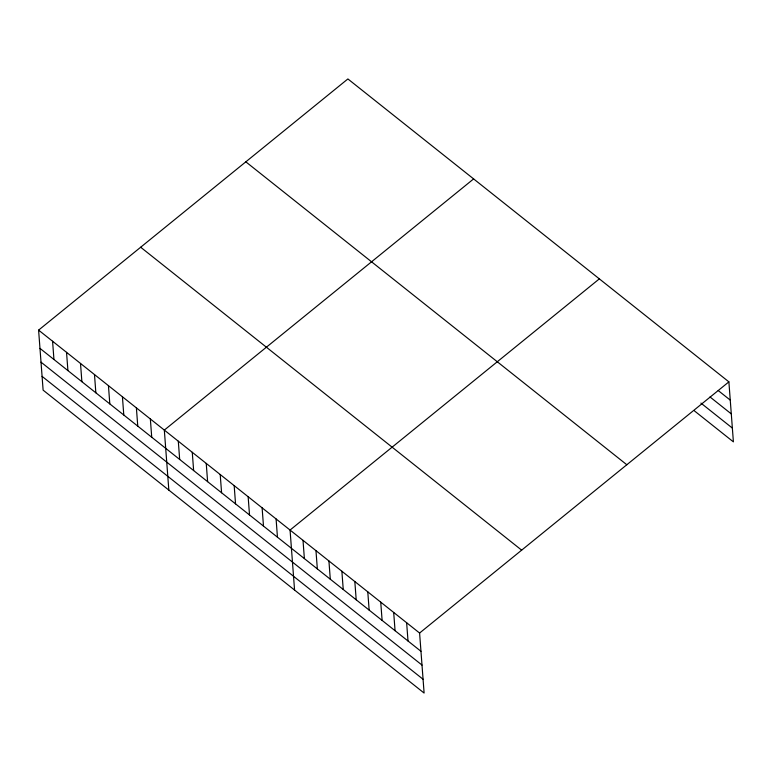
<?xml version="1.0" encoding="UTF-8"?>
<svg xmlns="http://www.w3.org/2000/svg" width="772" height="772" viewBox="0 0 772 772"><rect width="100%" height="100%" fill="white"/><g stroke="black" fill="none" stroke-linecap="round" stroke-linejoin="round"><path stroke-width="1.16" d="M38.6 330.127L419.592 633.04L424.108 693.053L43.116 390.14L38.6 330.127L347.892 78.947L728.884 381.86L733.4 441.873L694.539 410.974M473.622 178.911L164.33 430.091L168.836 490.104M599.352 278.866L290.06 530.055L294.566 590.059M419.592 633.04L728.884 381.86M718.23 390.555L730.264 400.118M710.018 396.972L731.296 413.898M700.908 403.08L732.367 428.093M245.824 161.83L626.825 464.754M140.668 247.233L521.66 550.156M39.97 348.375L420.972 651.298M41.012 362.155L422.004 665.078M42.074 376.36L423.075 679.273M406.641 622.743L408.012 641.001M393.691 612.447L395.061 630.695M380.731 602.15L382.111 620.399M367.781 591.844L369.151 610.102M354.83 581.548L356.201 599.796M341.871 571.251L343.241 589.499M328.92 560.954L330.291 579.203M315.97 550.648L317.34 568.906M303.01 540.352L304.38 558.6M276.087 518.948L277.457 537.196M262.113 507.841L263.493 526.089M248.15 496.734L249.52 514.982M234.177 485.627L235.547 503.875M220.213 474.519L221.583 492.768M206.24 463.412L207.61 481.66M192.267 452.305L193.637 470.553M178.303 441.198L179.673 459.446M150.357 418.984L151.727 437.232M136.393 407.877L137.763 426.125M122.42 396.769L123.79 415.018M108.447 385.662L109.817 403.91M94.483 374.555L95.853 392.803M80.51 363.448L81.88 381.696M66.537 352.341L67.917 370.589M52.573 341.234L53.944 359.482"/></g></svg>
